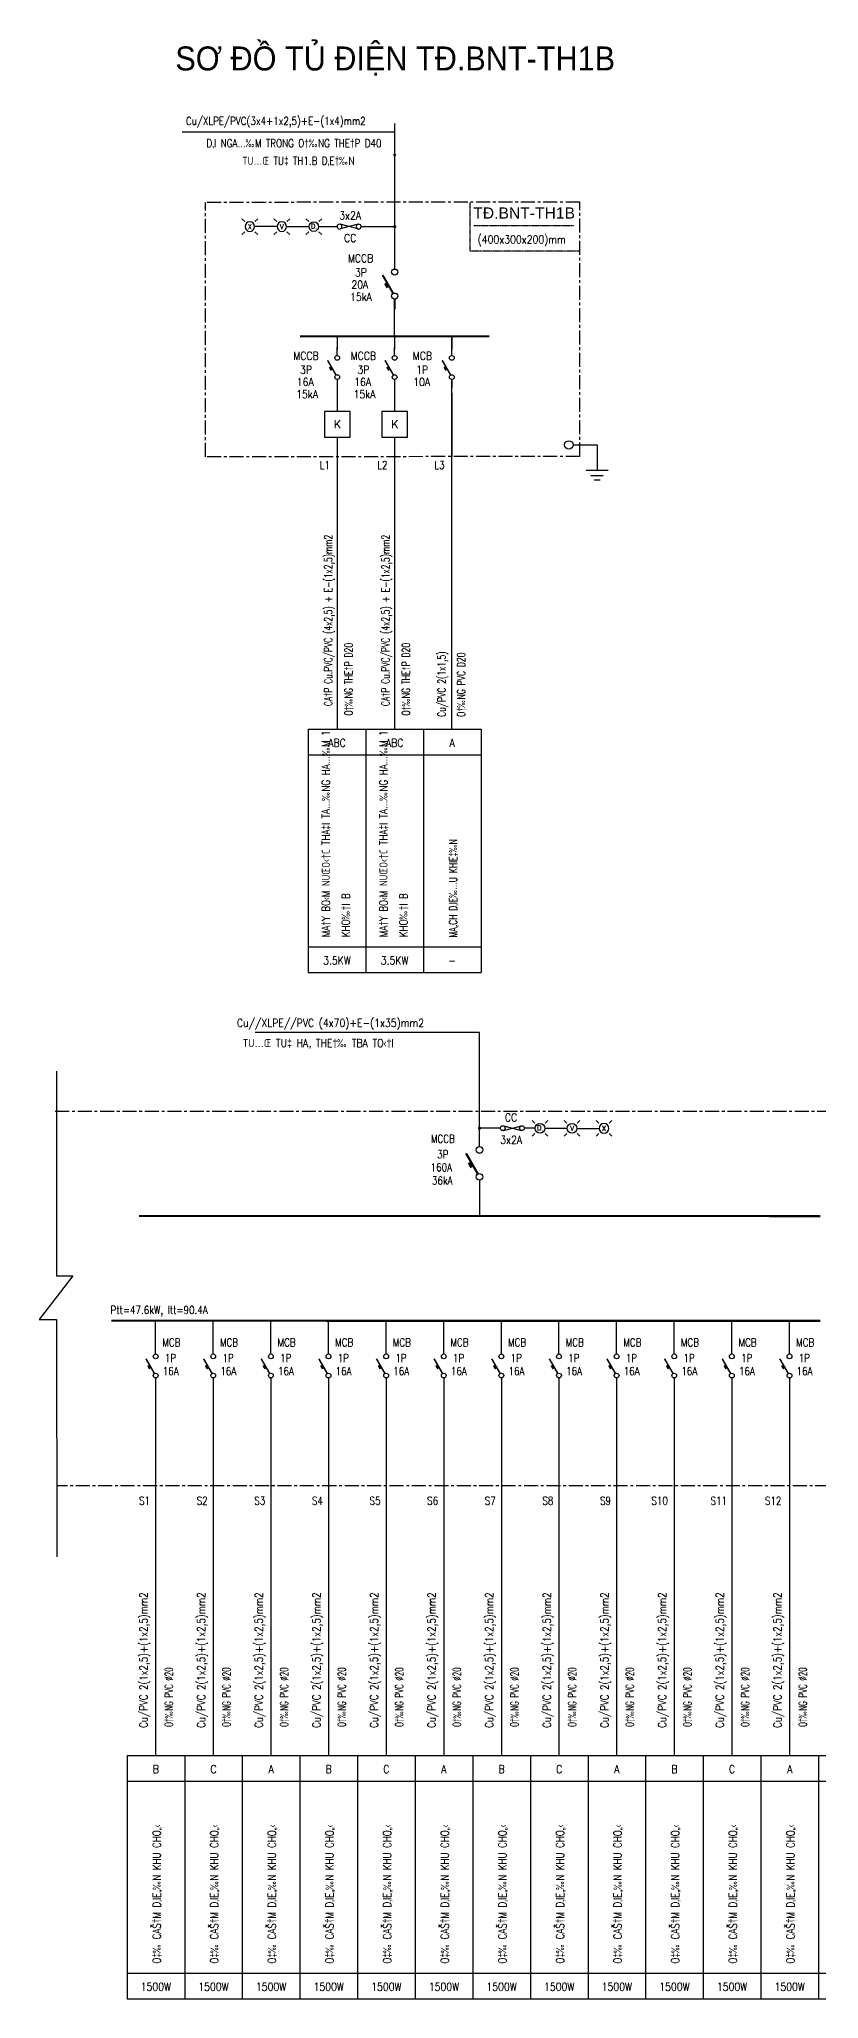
# Model space of a CAD drawing. Extents: x -5343388 to 7033982, y -486386 to 188356.
# Drawn here: x 162713 to 187066, y -47101 to 14132 of the extents above; entities that cross this region are included whole.
import ezdxf
from ezdxf.enums import TextEntityAlignment as Align

# ---------------------------------------------------------------- set-up
doc = ezdxf.new("R2010")
doc.units = 0
doc.header["$MEASUREMENT"] = 0
for name, pattern in [('CENTER', [2, 1.25, -0.25, 0.25, -0.25]), ('DASHED', [0.75, 0.5, -0.25]), ('HIDDEN', [0.375, 0.25, -0.125])]:
    doc.linetypes.add(name, pattern=pattern)
for name, color, linetype in [('0-----E-equip', 2, 'Continuous'), ('0-----E-line', 4, 'Continuous'), ('0-----E-text', 3, 'Continuous'), ('0-----wire', 7, 'Continuous'), ('0---DAY', 4, 'Continuous'), ('0---TBD', 2, 'Continuous'), ('0---TEXT', 3, 'Continuous'), ('1-DAY', 4, 'DASHED'), ('CHUTHICH', 7, 'Continuous'), ('DAY', 4, 'Continuous'), ('DAY-CS', 4, 'HIDDEN'), ('TBD', 2, 'Continuous'), ('text', 2, 'Continuous'), ('TEXT-CS', 3, 'Continuous')]:
    doc.layers.add(name, color=color, linetype=linetype)
doc.styles.add('BIGTEXT', font='', dxfattribs={"width": 0.8, "height": 1000})
doc.styles.add('ROMANS', font='romans.shx', dxfattribs={"width": 0.8, "height": 250, "bigfont": 'vns.shx'})
doc.styles.add('ROMANS1', font='ROMANS1.shx')
doc.styles.add('TEXT1', font='', dxfattribs={"width": 0.85, "height": 200})
doc.styles.get('BIGTEXT').set_extended_font_data('.VnArialH')
doc.styles.get('TEXT1').set_extended_font_data('.VnArialH')

# ---------------------------------------------------------------- blocks, each defined once
blk = doc.blocks.new('di17')
at = {"layer": 'TBD', "color": 7}
for p, q in [((-159, 159), (-247, 247)), ((159, 159), (247, 247)), ((-159, -159), (-247, -247)), ((159, -159), (247, -247))]:
    blk.add_line(p, q, dxfattribs=at)
at = {"layer": 'TBD'}
blk.add_circle((0, 0), 150, dxfattribs=at)
at = {"layer": 'TBD', "color": 7, "style": 'ROMANS1'}
blk.add_text('D‚', height=150, dxfattribs=at).set_placement((0, 0), align=Align.MIDDLE)
blk = doc.blocks.new('di21')
at = {"layer": 'TBD'}
for p, q in [((-281, 73), (281, -73)), ((-281, -73), (281, 73))]:
    blk.add_line(p, q, dxfattribs=at)
for centre in [(-300, 0), (300, 0)]:
    blk.add_circle(centre, 75, dxfattribs=at)
blk = doc.blocks.new('di18')
at = {"layer": 'TBD', "color": 7}
for p, q in [((-159, 159), (-247, 247)), ((159, 159), (247, 247)), ((-159, -159), (-247, -247)), ((159, -159), (247, -247))]:
    blk.add_line(p, q, dxfattribs=at)
at = {"layer": 'TBD'}
blk.add_circle((0, 0), 150, dxfattribs=at)
at = {"layer": 'TBD', "color": 7, "style": 'ROMANS1'}
blk.add_text('V', height=150, dxfattribs=at).set_placement((0, 0), align=Align.MIDDLE)
blk = doc.blocks.new('di19')
at = {"layer": 'TBD', "color": 7}
for p, q in [((-159, 159), (-247, 247)), ((159, 159), (247, 247)), ((-159, -159), (-247, -247)), ((159, -159), (247, -247))]:
    blk.add_line(p, q, dxfattribs=at)
at = {"layer": 'TBD'}
blk.add_circle((0, 0), 150, dxfattribs=at)
at = {"layer": 'TBD', "color": 7, "style": 'ROMANS1'}
blk.add_text('X', height=150, dxfattribs=at).set_placement((0, 0), align=Align.MIDDLE)
blk = doc.blocks.new('di2')
at = {"layer": 'TBD'}
for p, q in [((0, 1000), (0, 1250)), ((0, 250), (0, 0))]:
    blk.add_line(p, q, dxfattribs=at)
for points, const_width in [([(-37, 390), (-302, 850)], 50), ([(-177, 533), (-239, 641)], 60)]:
    blk.add_lwpolyline(points, dxfattribs=dict(at, const_width=const_width))
for centre in [(0, 925), (0, 325)]:
    blk.add_circle(centre, 75, dxfattribs=at)

msp = doc.modelspace()

# ---------------------------------------------------------------- linework, layer by layer
at = {"color": 1, "linetype": 'CENTER', "ltscale": 350}
for p, q in [((179598.12984, 9036.24566), (167903.64417, 9033.93728)), ((167903.75594, 1079.31419), (167903.64417, 9033.93728)), ((179598.24161, 1092.28724), (179598.12984, 9036.24566)), ((179598.24161, 1092.28724), (167903.75594, 1080.86723)), ((163215.942, -19361.4181), (188008.10149, -19361.30552)), ((187395.26978, -31067.69899), (163261.04543, -31067.80729))]:
    msp.add_line(p, q, dxfattribs=at)
at = {"color": 1, "linetype": 'CENTER'}
for p, q in [((176175.99028, 7504.7118), (176176.0263, 9032.9275)), ((179424.77762, 8299.50926), (176291.75253, 8299.33354)), ((179598.09382, 7505.02254), (176175.99028, 7504.7118))]:
    msp.add_line(p, q, dxfattribs=at)
at = {"color": 2}
for p, q in [((179388.917, 1454.36936), (180145.12518, 1454.36936)), ((180145.12518, 1454.36936), (180145.12518, 663.41348)), ((179948.50876, 495.07263), (180333.87905, 495.07263)), ((180050.72355, 361.52435), (180239.52681, 361.52435))]:
    msp.add_line(p, q, dxfattribs=at)
at = {"color": 4}
msp.add_line((179799.11758, 663.41348), (180491.13278, 663.41348), dxfattribs=at)
at = {"color": 2, "linetype": 'Continuous'}
for p, q in [((171115.97106, -7429.44111), (171115.97106, -15029.44111)), ((171115.97106, -7429.44111), (176515.97106, -7429.44111)), ((176515.97106, -7429.44111), (176515.97106, -15029.44111)), ((171115.97106, -15029.44111), (176515.97106, -15029.44111)), ((165457.75665, -39500.5573), (187057.75665, -39500.5573)), ((187057.75665, -39493.86761), (230257.75665, -39493.86761)), ((165457.75665, -47100.5573), (187057.75665, -47100.5573)), ((187057.75665, -47100.5573), (230257.75665, -47093.57675))]:
    msp.add_line(p, q, dxfattribs=at)
at = {"linetype": 'Continuous'}
for p, q in [((172915.97106, -7429.44111), (172915.97106, -15029.44111)), ((174715.97106, -7429.44111), (174715.97106, -15029.44111)), ((174715.97106, -7429.44111), (174715.97106, -15029.44111)), ((176515.97106, -7429.44111), (176515.97106, -15029.44111)), ((171115.97106, -8229.44111), (176515.97106, -8229.44111)), ((171115.97106, -14229.44111), (176515.97106, -14229.44111)), ((165457.75665, -39500.5573), (165457.75665, -47100.5573)), ((167257.75665, -39500.5573), (167257.75665, -47100.5573)), ((169057.75665, -39500.5573), (169057.75665, -47100.5573)), ((170857.75665, -39500.5573), (170857.75665, -47100.5573)), ((172657.75665, -39500.5573), (172657.75665, -47100.5573)), ((174457.75665, -39500.5573), (174457.75665, -47100.5573)), ((176257.75665, -39500.5573), (176257.75665, -47100.5573)), ((178057.75665, -39500.5573), (178057.75665, -47100.5573)), ((179857.75665, -39500.5573), (179857.75665, -47100.5573)), ((181657.75665, -39500.5573), (181657.75665, -47100.5573)), ((183457.75665, -39500.5573), (183457.75665, -47100.5573)), ((185257.75665, -39500.5573), (185257.75665, -47100.5573)), ((187057.75665, -39500.5573), (187057.75665, -47100.5573)), ((187057.75665, -39500.5573), (187057.75665, -47100.5573)), ((165457.75665, -40300.5573), (187057.75665, -40300.5573)), ((185257.75665, -40300.5573), (230257.75665, -40300.5573)), ((165457.75665, -46300.5573), (187057.75665, -46300.5573)), ((187057.75665, -46300.5573), (230257.75665, -46300.5573))]:
    msp.add_line(p, q, dxfattribs=at)
for p, q in [((163261.02195, -24512.29868), (163261.00391, -18118.91201)), ((163765.44816, -24512.29868), (162713.31756, -25878.98385)), ((163252.00486, -24512.29868), (163765.44816, -24512.29868)), ((162713.31756, -25878.98385), (163255.16681, -25878.98385)), ((163255.16681, -25878.98385), (163261.05083, -33294.56346))]:
    msp.add_line(p, q)
msp.add_lwpolyline([(173818.08495, 10390.9672, 0, 100, 0), (173818.08495, 10545.64571, 100, 100, 0)], format="xyseb")
for points in [[(171623.10581, 1699.37244), (172423.10581, 1699.37244), (172423.10581, 2499.37244), (171623.10581, 2499.37244)], [(173415.97106, 1699.37244), (174215.97106, 1699.37244), (174215.97106, 2499.37244), (173415.97106, 2499.37244)]]:
    msp.add_lwpolyline(points, close=True)
at = {"color": 6, "linetype": 'Continuous', "const_width": 70, "elevation": 0}
for points in [[(165832.77201, -22639.11792), (187110.4668, -22641.53405)], [(164968.35756, -25910.99852), (187110.4668, -25913.75134)], [(166350.69511, -25911.27387), (186952.90538, -25913.73254)]]:
    msp.add_lwpolyline(points, dxfattribs=at)
at = {"color": 2}
msp.add_circle((179256.64119, 1454.36936), 132.27581, dxfattribs=at)
at = {"layer": '0-----E-line', "linetype": 'Continuous'}
for p, q in [((175603.17656, 4249.11477), (175603.17656, 4849.11477)), ((175603.17656, -7429.44111), (175603.17656, 3499.11477))]:
    msp.add_line(p, q, dxfattribs=at)
at = {"layer": '0-----E-line', "linetype": 'Continuous', "elevation": 0}
msp.add_lwpolyline([(176469.15007, -16907.25493, 0, 0, 0), (175269.15007, -16907.25493, 0, 150, 0), (174644.15007, -16907.25493, 0, 0, 0), (168394.15007, -16907.25493, 0, 0, 0)], format="xyseb", dxfattribs=at)
at = {"layer": '0-----wire', "linetype": 'Continuous'}
for p, q in [((177119.15007, -19896.64244), (176469.15007, -19896.64244)), ((178208.27116, -19896.64244), (177869.15007, -19896.64244)), ((179208.21947, -19900.57997), (178508.21947, -19900.57997)), ((179508.21947, -19900.57997), (180208.21947, -19900.57997))]:
    msp.add_line(p, q, dxfattribs=at)
at = {"layer": '0-----wire', "linetype": 'Continuous', "const_width": 50, "elevation": 0}
msp.add_lwpolyline([(176444.15007, -19896.64244, 1), (176494.15007, -19896.64244, 1)], format="xyb", close=True, dxfattribs=at)
at = {"layer": '0---DAY'}
msp.add_line((176469.15007, -21872.49054), (176469.06288, -22640.3257), dxfattribs=at)
at = {"layer": '0---DAY', "elevation": 0}
msp.add_lwpolyline([(176469.15007, -20120.40721), (176469.15007, -16907.25493), (169456.38292, -16907.25493)], dxfattribs=at)
at = {"layer": '0---DAY', "color": 4, "ltscale": 0.0025, "elevation": 0}
for points in [[(166350.69511, -26843.73722), (166350.69511, -25906.61601)], [(168150.69511, -26843.73722), (168150.69511, -25906.61601)], [(169950.69511, -26843.73722), (169950.69511, -25906.61601)], [(171750.69511, -26843.73722), (171750.69511, -25906.61601)], [(173550.69511, -26843.73722), (173550.69511, -25906.61601)], [(175350.69511, -26843.73722), (175350.69511, -25906.61601)], [(177150.69511, -26843.73722), (177150.69511, -25906.61601)], [(178950.69511, -26843.73722), (178950.69511, -25906.61601)], [(180750.69511, -26843.73722), (180750.69511, -25906.61601)], [(182550.69511, -26843.73722), (182550.69511, -25906.61601)], [(184350.69511, -26843.73722), (184350.69511, -25906.61601)], [(186150.69511, -26843.73722), (186150.69511, -25906.61601)]]:
    msp.add_lwpolyline(points, dxfattribs=at)
at = {"layer": '0---TBD', "linetype": 'Continuous'}
for p, q in [((170142.65261, 8276.20647), (169442.65261, 8276.20647)), ((170442.65261, 8276.20647), (171142.65261, 8276.20647)), ((171442.65261, 8276.20647), (172017.65261, 8276.20647)), ((172767.65261, 8276.20647), (173817.65261, 8276.20647))]:
    msp.add_line(p, q, dxfattribs=at)
at = {"layer": '0---TBD', "linetype": 'Continuous', "const_width": 50}
msp.add_lwpolyline([(173842.65261, 8276.20647, -1), (173792.65261, 8276.20647, -1)], format="xyb", close=True, dxfattribs=at)
at = {"layer": 'DAY'}
for p, q in [((172023.10581, 4870.98684), (172023.10581, 4437.3213)), ((173815.97106, 4880.6005), (173815.97106, 4446.93496)), ((173815.97106, 4870.98684), (173815.97106, 4437.3213)), ((175603.17656, 4871.71588), (175603.17656, 4438.05034))]:
    msp.add_line(p, q, dxfattribs=at)
at = {"layer": 'DAY', "const_width": 62.5}
msp.add_lwpolyline([(170860.65442, 4849.11477), (176773.68157, 4849.11477)], dxfattribs=at)
at = {"layer": 'DAY-CS', "linetype": 'Continuous'}
for p, q in [((173817.63262, 7081.06879), (173818.14971, 11495.68951)), ((173817.168, 4849.11477), (173817.32646, 6014.3967)), ((172023.10581, 3249.11477), (172023.10581, 2499.37244)), ((173815.97106, 3249.11477), (173815.97106, 2499.37244)), ((175603.17656, 3066.8848), (175603.17656, 1088.08975)), ((172023.10581, 1699.37244), (172023.10581, -7429.44111)), ((173815.97106, 1699.37244), (173815.97106, -7429.44111)), ((166350.69511, -27936.42237), (166350.7451, -39500.5573)), ((168150.69511, -27936.42237), (168150.7451, -39500.5573)), ((169950.69511, -27936.42237), (169950.7451, -39500.5573)), ((171750.69511, -27936.42237), (171750.7451, -39500.5573)), ((173550.69511, -27936.42237), (173550.7451, -39500.5573)), ((175350.69511, -27936.42237), (175350.7451, -39500.5573)), ((177150.69511, -27936.42237), (177150.7451, -39500.5573)), ((178950.69511, -27936.42237), (178950.7451, -39500.5573)), ((180750.69511, -27936.42237), (180750.7451, -39500.5573)), ((182550.69511, -27936.42237), (182550.7451, -39500.5573)), ((184350.69511, -27936.42237), (184350.7451, -39500.5573)), ((186150.69511, -27936.42237), (186150.7451, -39500.5573))]:
    msp.add_line(p, q, dxfattribs=at)
at = {"layer": 'TEXT-CS', "color": 7, "linetype": 'Continuous'}
msp.add_line((167175.37749, 11234.97781), (173818.25818, 11235.00053), dxfattribs=at)

# ---------------------------------------------------------------- block references
at = {"layer": '0-----E-equip', "linetype": 'Continuous'}
for name, p in [('di2', (172023.10581, 3249.11477)), ('di2', (173815.97106, 3249.11477)), ('di2', (175603.17656, 3249.11477)), ('di21', (177494.15007, -19896.64244)), ('di17', (178358.21947, -19900.57997)), ('di18', (179358.21947, -19900.57997)), ('di2', (166350.69511, -27951.51689)), ('di2', (168150.69511, -27951.51689)), ('di2', (169950.69511, -27951.51689)), ('di2', (171750.69511, -27951.51689)), ('di2', (173550.69511, -27951.51689)), ('di2', (175350.69511, -27951.51689)), ('di2', (177150.69511, -27951.51689)), ('di2', (178950.69511, -27951.51689)), ('di2', (180750.69511, -27951.51689)), ('di2', (182550.69511, -27951.51689)), ('di2', (184350.69511, -27951.51689)), ('di2', (186150.69511, -27951.51689))]:
    msp.add_blockref(name, p, dxfattribs=at)
at = {"layer": '0-----E-equip', "linetype": 'Continuous', "xscale": -1}
msp.add_blockref('di19', (180358.21947, -19900.57997), dxfattribs=at)
at = {"layer": '0---TBD', "linetype": 'Continuous', "xscale": -1}
for name, p in [('di19', (169292.65261, 8276.20647)), ('di18', (170292.65261, 8276.20647)), ('di21', (172392.65261, 8276.20647))]:
    msp.add_blockref(name, p, dxfattribs=at)
at = {"layer": '0---TBD', "linetype": 'Continuous'}
msp.add_blockref('di17', (171292.65261, 8276.20647), dxfattribs=at)
at = {"layer": '1-DAY'}
for p, xscale, yscale, zscale in [((173817.38224, 5701.17586), 1.250000000029104, 1.250000000029104, 1.250000000029104), ((176469.15007, -21872.49054), 1.401666666613892, 1.401666666613892, 1.401666666613892)]:
    msp.add_blockref('di2', p, dxfattribs=dict(at, xscale=xscale, yscale=yscale, zscale=zscale))

# ---------------------------------------------------------------- texts
at = {"layer": '0-----E-text', "linetype": 'Continuous', "style": 'ROMANS1'}
for s, width, p in [('MA†Y BO‹M NUŒO‹†C THA‡I TA…‰NG HA…‰M 1', 0.8, (171791.72709, -13929.44111)), ('MA†Y BO‹M NUŒO‹†C THA‡I TA…‰NG HA…‰M 1', 0.8, (173591.72709, -13929.44111)), ('MA„CH D‚IE‰…U KHIE‡‰N', 0.7, (175765.97106, -13936.88393)), ('KHO‰†I B', 0.8, (172415.4664, -13929.44111)), ('KHO‰†I B', 0.8, (174215.4664, -13929.44111)), ('O‡‰ CAŠ†M D‚IE„‰N KHU CHO„‹', 0.8, (166507.75665, -46000.5573)), ('O‡‰ CAŠ†M D‚IE„‰N KHU CHO„‹', 0.8, (168307.75665, -46000.5573)), ('O‡‰ CAŠ†M D‚IE„‰N KHU CHO„‹', 0.8, (170107.75665, -46000.5573)), ('O‡‰ CAŠ†M D‚IE„‰N KHU CHO„‹', 0.8, (171907.75665, -46000.5573)), ('O‡‰ CAŠ†M D‚IE„‰N KHU CHO„‹', 0.8, (173707.75665, -46000.5573)), ('O‡‰ CAŠ†M D‚IE„‰N KHU CHO„‹', 0.8, (175507.75665, -46000.5573)), ('O‡‰ CAŠ†M D‚IE„‰N KHU CHO„‹', 0.8, (177307.75665, -46000.5573)), ('O‡‰ CAŠ†M D‚IE„‰N KHU CHO„‹', 0.8, (179107.75665, -46000.5573)), ('O‡‰ CAŠ†M D‚IE„‰N KHU CHO„‹', 0.8, (180907.75665, -46000.5573)), ('O‡‰ CAŠ†M D‚IE„‰N KHU CHO„‹', 0.8, (182707.75665, -46000.5573)), ('O‡‰ CAŠ†M D‚IE„‰N KHU CHO„‹', 0.8, (184507.75665, -46000.5573)), ('O‡‰ CAŠ†M D‚IE„‰N KHU CHO„‹', 0.8, (186307.75665, -46000.5573))]:
    msp.add_text(s, height=250, rotation=90, dxfattribs=dict(at, width=width)).set_placement(p)
at = {"layer": '0-----E-text', "linetype": 'Continuous', "width": 0.85}
for s, style, p in [('ABC', 'ROMANS', (172015.97106, -7979.44111)), ('ABC', 'ROMANS', (173815.97106, -7979.44111)), ('A', 'ROMANS', (175615.97106, -7979.44111)), ('3.5KW', 'ROMANS1', (172015.97106, -14779.44111)), ('3.5KW', 'ROMANS', (173815.97106, -14779.44111)), ('-', 'ROMANS', (175615.97106, -14779.44111)), ('Cu//XLPE//PVC (4x70)+E-(1x35)mm2', 'ROMANS', (171812.34253, -16732.25493)), ('TU…Œ TU‡ HA„ THE†‰ TBA TO‹†I', 'ROMANS1', (171430.91252, -17362.72375)), ('CC', 'ROMANS', (177453.6637, -19686.22079)), ('3x2A', 'ROMANS', (177458.43578, -20384.33865)), ('B', 'ROMANS', (166357.75665, -40050.5573)), ('C', 'ROMANS', (168157.75665, -40050.5573)), ('A', 'ROMANS', (169957.75665, -40050.5573)), ('B', 'ROMANS', (171757.75665, -40050.5573)), ('C', 'ROMANS', (173557.75665, -40050.5573)), ('A', 'ROMANS', (175357.75665, -40050.5573)), ('B', 'ROMANS', (177157.75665, -40050.5573)), ('C', 'ROMANS', (178957.75665, -40050.5573)), ('A', 'ROMANS', (180757.75665, -40050.5573)), ('B', 'ROMANS', (182557.75665, -40050.5573)), ('C', 'ROMANS', (184357.75665, -40050.5573)), ('A', 'ROMANS', (186157.75665, -40050.5573)), ('1500W', 'ROMANS', (166357.75665, -46850.5573)), ('1500W', 'ROMANS', (168157.75665, -46850.5573)), ('1500W', 'ROMANS', (169957.75665, -46850.5573)), ('1500W', 'ROMANS', (171757.75665, -46850.5573)), ('1500W', 'ROMANS', (173557.75665, -46850.5573)), ('1500W', 'ROMANS', (175357.75665, -46850.5573)), ('1500W', 'ROMANS', (177157.75665, -46850.5573)), ('1500W', 'ROMANS', (178957.75665, -46850.5573)), ('1500W', 'ROMANS', (180757.75665, -46850.5573)), ('1500W', 'ROMANS', (182557.75665, -46850.5573)), ('1500W', 'ROMANS', (184357.75665, -46850.5573)), ('1500W', 'ROMANS', (186157.75665, -46850.5573))]:
    msp.add_text(s, height=250, dxfattribs=dict(at, style=style)).set_placement(p, align=Align.CENTER)
at = {"layer": '0---TEXT', "linetype": 'Continuous', "style": 'ROMANS', "width": 0.85}
for s, p in [('3x2A', (172428.36689, 8501.20647)), ('CC', (172428.36689, 7793.58457))]:
    msp.add_text(s, height=250, dxfattribs=at).set_placement(p, align=Align.CENTER)
at = {"layer": 'CHUTHICH', "color": 6, "style": 'BIGTEXT'}
msp.add_text('T§.bnT-TH1B', height=350, dxfattribs=at).set_placement((177861.8297, 8525.416), align=Align.CENTER)
at = {"layer": 'text', "color": 3, "style": 'TEXT1', "width": 0.913267}
msp.add_text('s¬ ®å tñ ®iÖn t®.bNT-TH1B', height=750, dxfattribs=at).set_placement((173834.40332, 13155.45674), align=Align.CENTER)
at = {"layer": 'TEXT-CS', "linetype": 'Continuous', "style": 'ROMANS1'}
for s, width, p in [('Cu/XLPE/PVC(3x4+1x2,5)+E-(1x4)mm2', 0.8, (167296.32885, 11451.40066)), ('D‚I NGA…‰M TRONG O†‰NG THE†P D40 ', 0.8, (167939.22611, 10756.34449)), ('TU…Œ TU‡ TH1.B D‚E†‰N', 0.8, (169057.45494, 10207.38557)), ('(400x300x200)mm', 0.85, (176411.19105, 7750.65851)), ('MCCB', 0.85, (172354.99833, 7159.4462)), ('3P', 0.85, (172578.21432, 6720.09866)), ('15kA', 0.85, (172424.84455, 5955.30178)), ('20A', 0.85, (172464.59715, 6337.70022)), ('MCCB', 0.85, (170651.22386, 4113.25408)), ('MCCB', 0.85, (172444.08911, 4113.25408)), ('MCB', 0.85, (174384.07238, 4113.98311)), ('3P', 0.85, (170860.76445, 3678.26969)), ('3P', 0.85, (172653.62969, 3678.26969)), ('1P', 0.85, (174490.14074, 3678.99873)), ('15kA', 0.85, (170739.98334, 2913.47281)), ('16A', 0.85, (170758.4025, 3295.87125)), ('15kA', 0.85, (172532.84859, 2913.47281)), ('16A', 0.85, (172551.26775, 3295.87125)), ('10A', 0.85, (174397.75164, 3296.60029)), ('L1', 0.8, (171480.46675, 701.72997)), ('L2', 0.8, (173273.332, 701.72997)), ('MCCB', 0.8, (174950.27912, -20350.20512)), ('3P', 0.8, (175145.64356, -20837.96761)), ('160A', 0.8, (174940.13706, -21244.87799)), ('36kA', 0.8, (174981.77496, -21656.88778)), ('Ptt=47.6kW, Itt=90.4A', 0.8, (164942.33456, -25700.8212)), ('MCB', 0.8, (166558.73239, -26715.41918)), ('MCB', 0.8, (168358.73239, -26715.41918)), ('MCB', 0.8, (170158.73239, -26715.41918)), ('MCB', 0.8, (171958.73239, -26715.41918)), ('MCB', 0.8, (173758.73239, -26715.41918)), ('MCB', 0.8, (175558.73239, -26715.41918)), ('MCB', 0.8, (177358.73239, -26715.41918)), ('MCB', 0.8, (179158.73239, -26715.41918)), ('MCB', 0.8, (180958.73239, -26715.41918)), ('MCB', 0.8, (182758.73239, -26715.41918)), ('MCB', 0.8, (184558.73239, -26715.41918)), ('MCB', 0.8, (186358.73239, -26715.41918)), ('16A', 0.8, (166573.436, -27610.09215)), ('1P', 0.8, (166638.97846, -27203.18173)), ('16A', 0.8, (168373.436, -27610.09215)), ('1P', 0.8, (168438.97846, -27203.18173)), ('16A', 0.8, (170173.436, -27610.09215)), ('1P', 0.8, (170238.97846, -27203.18173)), ('16A', 0.8, (171973.436, -27610.09215)), ('1P', 0.8, (172038.97846, -27203.18173)), ('16A', 0.8, (173773.436, -27610.09215)), ('1P', 0.8, (173838.97846, -27203.18173)), ('16A', 0.8, (175573.436, -27610.09215)), ('1P', 0.8, (175638.97846, -27203.18173)), ('16A', 0.8, (177373.436, -27610.09215)), ('1P', 0.8, (177438.97846, -27203.18173)), ('16A', 0.8, (179173.436, -27610.09215)), ('1P', 0.8, (179238.97846, -27203.18173)), ('16A', 0.8, (180973.436, -27610.09215)), ('1P', 0.8, (181038.97846, -27203.18173)), ('16A', 0.8, (182773.436, -27610.09215)), ('1P', 0.8, (182838.97846, -27203.18173)), ('16A', 0.8, (184573.436, -27610.09215)), ('1P', 0.8, (184638.97846, -27203.18173)), ('16A', 0.8, (186373.436, -27610.09215)), ('1P', 0.8, (186438.97846, -27203.18173)), ('S1', 0.8, (165832.44295, -31662.92869)), ('S2', 0.8, (167632.44295, -31662.92091)), ('S3', 0.8, (169432.44295, -31662.90451)), ('S4', 0.8, (171232.44295, -31662.89242)), ('S5', 0.8, (173032.44295, -31662.88033)), ('S6', 0.8, (174832.44295, -31662.88979)), ('S7', 0.8, (176632.44295, -31662.85615)), ('S8', 0.8, (178432.44295, -31662.84406)), ('S9', 0.8, (180232.44295, -31662.86645)), ('S10', 0.8, (181836.95512, -31662.85867)), ('S11', 0.8, (183684.04784, -31662.80931)), ('S12', 0.8, (185382.60225, -31662.74454))]:
    msp.add_text(s, height=250, dxfattribs=dict(at, width=width)).set_placement(p)
at = {"layer": 'TEXT-CS', "linetype": 'Continuous', "style": 'ROMANS'}
for p in [(172030.45135, 2103.10551), (173823.3166, 2103.10551)]:
    msp.add_text('K', height=250, dxfattribs=at).set_placement(p, align=Align.MIDDLE)
at = {"layer": 'TEXT-CS', "linetype": 'Continuous', "ltscale": 1.8, "style": 'ROMANS1', "width": 0.8}
msp.add_text('L3', height=250, dxfattribs=at).set_placement((175060.53749, 700.85756))
at = {"layer": 'TEXT-CS', "linetype": 'Continuous', "style": 'ROMANS1', "width": 0.7}
for p in [(171866.12401, -4030.41976), (173658.98926, -4030.41976)]:
    msp.add_text('CA†P Cu.PVC/PVC (4x2,5) + E-(1x2,5)mm2', height=250, rotation=90, dxfattribs=at).set_placement(p, align=Align.CENTER)
at = {"layer": 'TEXT-CS', "linetype": 'Continuous', "style": 'ROMANS1'}
for s, width, p in [('O†‰NG THE†P D20', 0.7, (172503.26709, -7005.26623)), ('O†‰NG THE†P D20', 0.7, (174296.13233, -7005.26623)), ('Cu/PVC 2(1x1,5)', 0.7, (175409.1417, -7044.44972)), ('O†‰NG PVC D20', 0.7, (176016.73247, -7044.44972)), ('Cu/PVC 2(1x2,5)+(1x2,5)mm2 ', 0.8, (166097.68547, -38635.77178)), ('Cu/PVC 2(1x2,5)+(1x2,5)mm2 ', 0.8, (167897.68547, -38635.77178)), ('Cu/PVC 2(1x2,5)+(1x2,5)mm2 ', 0.8, (169697.68547, -38635.77178)), ('Cu/PVC 2(1x2,5)+(1x2,5)mm2 ', 0.8, (171497.68547, -38635.77178)), ('Cu/PVC 2(1x2,5)+(1x2,5)mm2 ', 0.8, (173297.68547, -38635.77178)), ('Cu/PVC 2(1x2,5)+(1x2,5)mm2 ', 0.8, (175097.68547, -38635.77178)), ('Cu/PVC 2(1x2,5)+(1x2,5)mm2 ', 0.8, (176897.68547, -38635.77178)), ('Cu/PVC 2(1x2,5)+(1x2,5)mm2 ', 0.8, (178697.68547, -38635.77178)), ('Cu/PVC 2(1x2,5)+(1x2,5)mm2 ', 0.8, (180497.68547, -38635.77178)), ('Cu/PVC 2(1x2,5)+(1x2,5)mm2 ', 0.8, (182297.68547, -38635.77178)), ('Cu/PVC 2(1x2,5)+(1x2,5)mm2 ', 0.8, (184097.68547, -38635.77178)), ('Cu/PVC 2(1x2,5)+(1x2,5)mm2 ', 0.8, (185897.68547, -38635.77178)), ('O†‰NG PVC %%C20', 0.65, (166887.65316, -38604.79708)), ('O†‰NG PVC %%C20', 0.65, (168687.65316, -38604.79708)), ('O†‰NG PVC %%C20', 0.65, (170487.65316, -38604.79708)), ('O†‰NG PVC %%C20', 0.65, (172287.65316, -38604.79708)), ('O†‰NG PVC %%C20', 0.65, (174087.65316, -38604.79708)), ('O†‰NG PVC %%C20', 0.65, (175887.65316, -38604.79708)), ('O†‰NG PVC %%C20', 0.65, (177687.65316, -38604.79708)), ('O†‰NG PVC %%C20', 0.65, (179487.65316, -38604.79708)), ('O†‰NG PVC %%C20', 0.65, (181287.65316, -38604.79708)), ('O†‰NG PVC %%C20', 0.65, (183087.65316, -38604.79708)), ('O†‰NG PVC %%C20', 0.65, (184887.65316, -38604.79708)), ('O†‰NG PVC %%C20', 0.65, (186687.65316, -38604.79708))]:
    msp.add_text(s, height=250, rotation=90, dxfattribs=dict(at, width=width)).set_placement(p)

doc.saveas('drawing.dxf')
